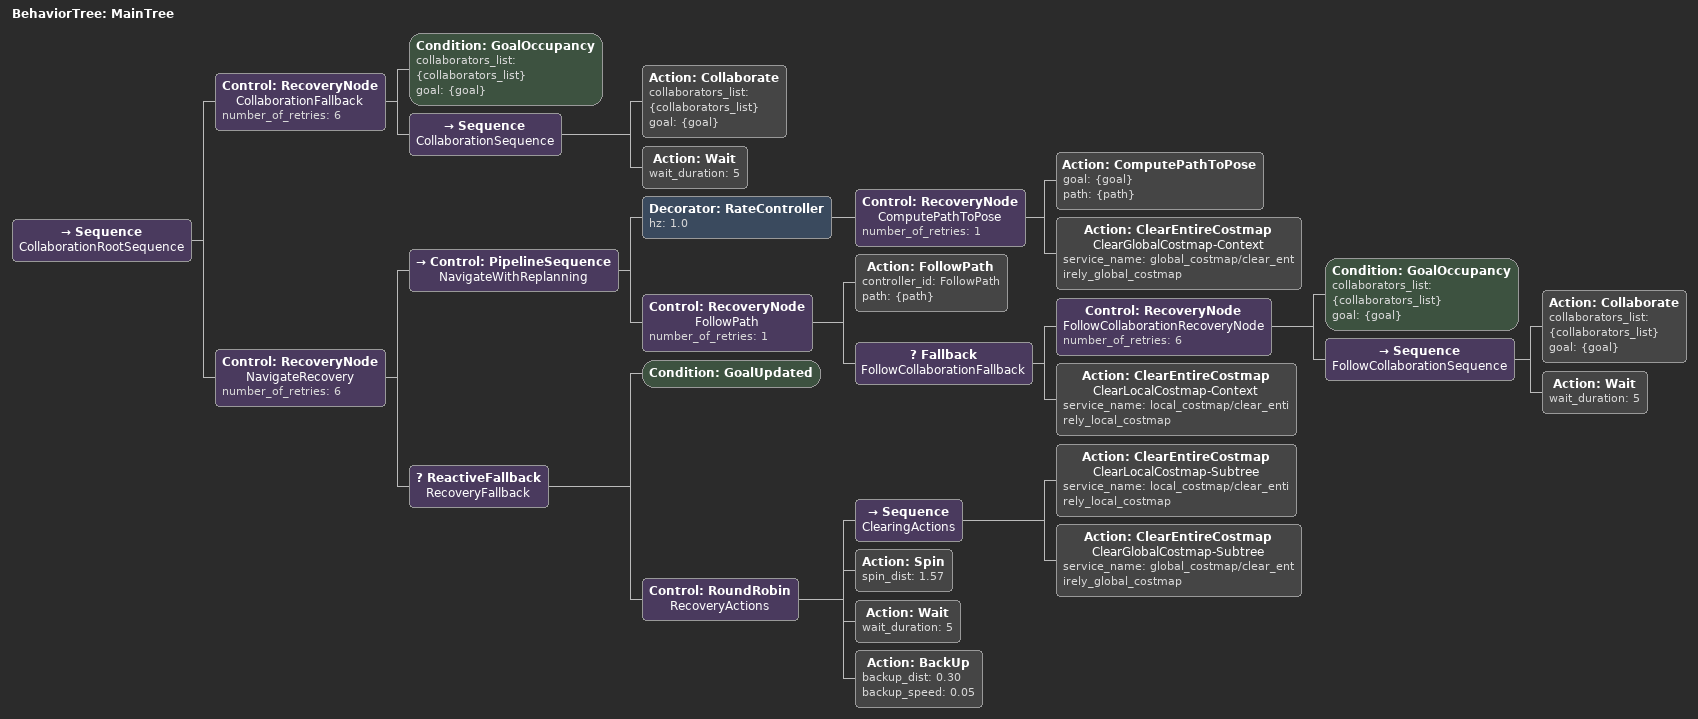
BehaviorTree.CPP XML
<?xml version="1.0"?>
<root main_tree_to_execute="MainTree">
    <BehaviorTree ID="MainTree">
        <Sequence name="CollaborationRootSequence">
            <Control ID="RecoveryNode" name="CollaborationFallback" number_of_retries="6">
                <Condition ID="GoalOccupancy" collaborators_list="{collaborators_list}" goal="{goal}"/>
                <Sequence name="CollaborationSequence">
                    <Action ID="Collaborate" collaborators_list="{collaborators_list}" goal="{goal}"/>
                    <Action ID="Wait" wait_duration="5"/>
                </Sequence>
            </Control>
            <Control ID="RecoveryNode" name="NavigateRecovery" number_of_retries="6">
                <Control ID="PipelineSequence" name="NavigateWithReplanning">
                    <Decorator ID="RateController" hz="1.0">
                        <Control ID="RecoveryNode" name="ComputePathToPose" number_of_retries="1">
                            <Action ID="ComputePathToPose" goal="{goal}" path="{path}"/>
                            <Action ID="ClearEntireCostmap" name="ClearGlobalCostmap-Context" service_name="global_costmap/clear_entirely_global_costmap"/>
                        </Control>
                    </Decorator>
                    <Control ID="RecoveryNode" name="FollowPath" number_of_retries="1">
                        <Action ID="FollowPath" controller_id="FollowPath" path="{path}"/>
                        <Fallback name="FollowCollaborationFallback">
                            <Control ID="RecoveryNode" name="FollowCollaborationRecoveryNode" number_of_retries="6">
                                <Condition ID="GoalOccupancy" collaborators_list="{collaborators_list}" goal="{goal}"/>
                                <Sequence name="FollowCollaborationSequence">
                                    <Action ID="Collaborate" collaborators_list="{collaborators_list}" goal="{goal}"/>
                                    <Action ID="Wait" wait_duration="5"/>
                                </Sequence>
                            </Control>
                            <Action ID="ClearEntireCostmap" name="ClearLocalCostmap-Context" service_name="local_costmap/clear_entirely_local_costmap"/>
                        </Fallback>
                    </Control>
                </Control>
                <ReactiveFallback name="RecoveryFallback">
                    <Condition ID="GoalUpdated"/>
                    <Control ID="RoundRobin" name="RecoveryActions">
                        <Sequence name="ClearingActions">
                            <Action ID="ClearEntireCostmap" name="ClearLocalCostmap-Subtree" service_name="local_costmap/clear_entirely_local_costmap"/>
                            <Action ID="ClearEntireCostmap" name="ClearGlobalCostmap-Subtree" service_name="global_costmap/clear_entirely_global_costmap"/>
                        </Sequence>
                        <Action ID="Spin" spin_dist="1.57"/>
                        <Action ID="Wait" wait_duration="5"/>
                        <Action ID="BackUp" backup_dist="0.30" backup_speed="0.05"/>
                    </Control>
                </ReactiveFallback>
            </Control>
        </Sequence>
    </BehaviorTree>
</root>
